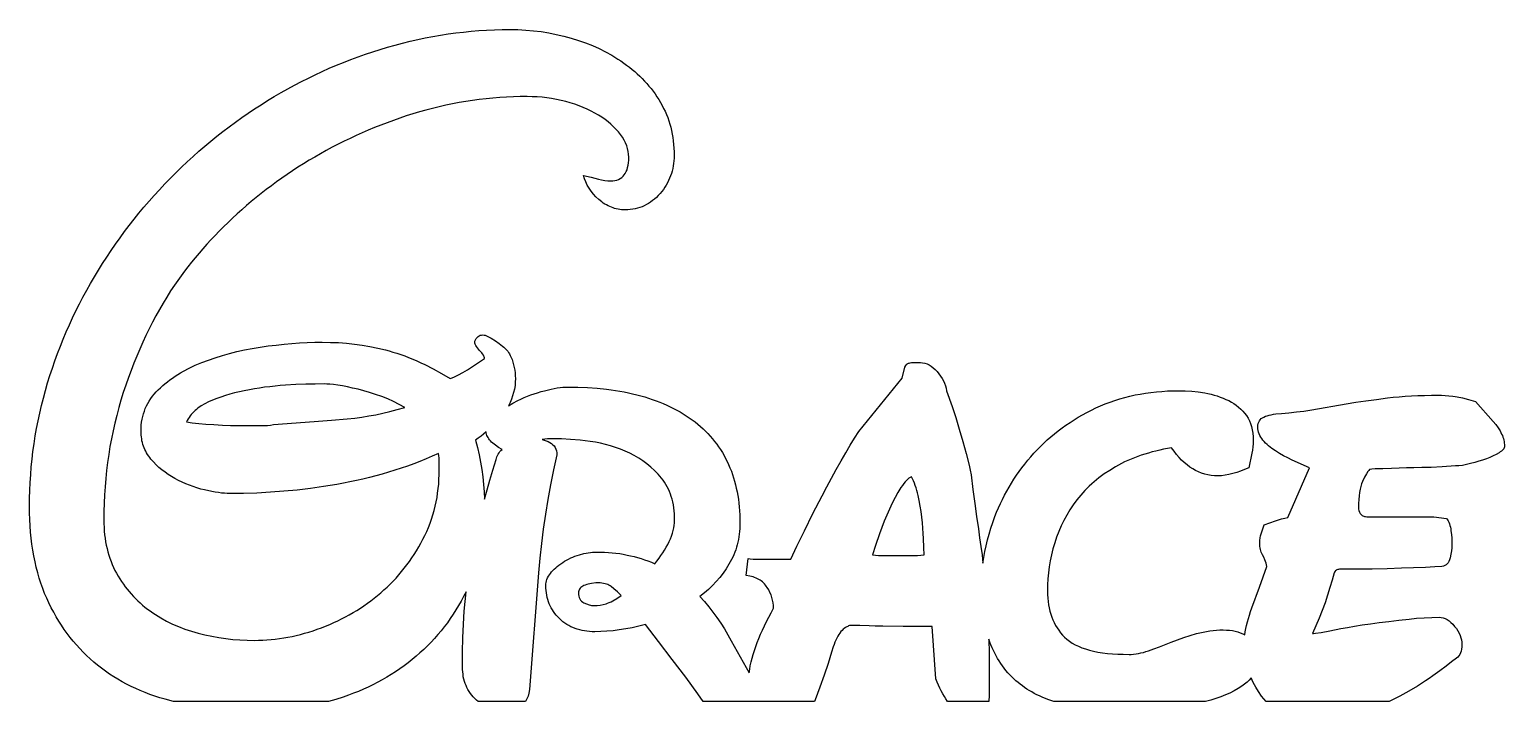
# Model space of a CAD drawing. Extents: x 33 to 176, y 24 to 89.
import ezdxf

# ---------------------------------------------------------------- set-up
doc = ezdxf.new("R2010")
doc.units = 0
doc.layers.add('CAMADA_1', color=18, linetype='CONTINUOUS')

msp = doc.modelspace()

# ---------------------------------------------------------------- linework, layer by layer
at = {"layer": 'CAMADA_1'}
for points in [[(46.97, 23.97), (46.17, 24.18), (45.67, 24.33), (45.18, 24.49), (44.7, 24.65), (44.23, 24.83), (43.77, 25.02), (43.32, 25.22), (42.88, 25.43), (42.44, 25.65), (42.01, 25.88), (41.6, 26.12), (41.19, 26.37), (40.79, 26.63), (40.39, 26.91), (40.01, 27.19), (39.63, 27.48), (39.27, 27.78), (38.91, 28.1), (38.56, 28.42), (38.22, 28.75), (37.89, 29.09), (37.57, 29.45), (37.26, 29.81), (36.96, 30.18), (36.67, 30.56), (36.39, 30.95), (36.12, 31.36), (35.86, 31.77), (35.61, 32.19), (35.37, 32.62), (35.13, 33.06), (34.91, 33.52), (34.7, 33.98), (34.49, 34.45), (34.31, 34.93), (34.13, 35.43), (33.97, 35.94), (33.82, 36.45), (33.68, 36.98), (33.56, 37.52), (33.44, 38.08), (33.35, 38.64), (33.26, 39.21), (33.19, 39.8), (33.13, 40.4), (33.09, 41.01), (33.05, 41.62), (33.03, 42.26), (33.03, 42.9), (33.03, 43.67), (33.05, 44.43), (33.09, 45.19), (33.14, 45.95), (33.2, 46.71), (33.27, 47.46), (33.36, 48.21), (33.47, 48.96), (33.58, 49.71), (33.71, 50.45), (33.86, 51.19), (34.02, 51.93), (34.19, 52.66), (34.37, 53.39), (34.57, 54.12), (34.78, 54.85), (35.01, 55.57), (35.25, 56.29), (35.49, 57), (35.75, 57.71), (36.02, 58.41), (36.3, 59.11), (36.59, 59.8), (36.89, 60.49), (37.21, 61.17), (37.53, 61.84), (37.87, 62.51), (38.21, 63.18), (38.57, 63.84), (38.94, 64.5), (39.32, 65.15), (39.71, 65.79), (40.11, 66.43), (40.52, 67.06), (40.93, 67.69), (41.36, 68.31), (41.8, 68.92), (42.25, 69.53), (42.7, 70.13), (43.17, 70.72), (43.64, 71.31), (44.12, 71.89), (44.62, 72.47), (45.12, 73.03), (45.63, 73.59), (46.15, 74.15), (46.68, 74.7), (47.22, 75.24), (47.77, 75.77), (48.32, 76.3), (48.88, 76.81), (49.45, 77.32), (50.02, 77.81), (50.6, 78.3), (51.19, 78.77), (51.78, 79.24), (52.38, 79.69), (52.98, 80.14), (53.6, 80.58), (54.21, 81.01), (54.84, 81.42), (55.47, 81.83), (56.11, 82.23), (56.75, 82.62), (57.41, 83), (58.06, 83.37), (58.72, 83.73), (59.39, 84.07), (60.06, 84.41), (60.73, 84.74), (61.41, 85.05), (62.09, 85.36), (62.78, 85.65), (63.48, 85.93), (64.18, 86.21), (64.88, 86.47), (65.59, 86.72), (66.3, 86.96), (67.02, 87.19), (67.74, 87.41), (68.47, 87.62), (69.19, 87.81), (69.92, 87.99), (70.66, 88.16), (71.39, 88.31), (72.13, 88.46), (72.87, 88.58), (73.61, 88.7), (74.35, 88.8), (75.09, 88.88), (75.84, 88.96), (76.59, 89.02), (77.34, 89.06), (78.09, 89.1), (78.85, 89.12), (79.6, 89.12), (80.37, 89.11), (81.13, 89.07), (81.88, 89.01), (82.63, 88.92), (83.36, 88.8), (84.09, 88.65), (84.82, 88.49), (85.54, 88.29), (86.24, 88.07), (86.93, 87.83), (87.59, 87.56), (88.24, 87.27), (88.87, 86.95), (89.47, 86.62), (90.06, 86.26), (90.35, 86.07), (90.63, 85.87), (90.91, 85.67), (91.18, 85.47), (91.44, 85.26), (91.7, 85.04), (91.94, 84.82), (92.18, 84.59), (92.42, 84.36), (92.64, 84.13), (92.86, 83.88), (93.07, 83.64), (93.28, 83.39), (93.48, 83.13), (93.67, 82.87), (93.85, 82.6), (94.02, 82.33), (94.19, 82.05), (94.35, 81.77), (94.5, 81.48), (94.64, 81.19), (94.77, 80.89), (94.89, 80.59), (95, 80.28), (95.09, 79.96), (95.18, 79.64), (95.26, 79.32), (95.33, 78.99), (95.38, 78.66), (95.43, 78.32), (95.46, 77.97), (95.49, 77.62), (95.51, 77.27), (95.51, 76.91), (95.51, 76.65), (95.49, 76.39), (95.46, 76.14), (95.43, 75.89), (95.38, 75.64), (95.32, 75.4), (95.25, 75.16), (95.17, 74.93), (95.08, 74.7), (94.98, 74.48), (94.87, 74.26), (94.74, 74.04), (94.61, 73.83), (94.47, 73.62), (94.31, 73.42), (94.15, 73.22), (93.98, 73.03), (93.8, 72.85), (93.61, 72.68), (93.43, 72.53), (93.23, 72.38), (93.03, 72.25), (92.83, 72.14), (92.62, 72.03), (92.41, 71.94), (92.19, 71.86), (91.96, 71.79), (91.73, 71.73), (91.5, 71.69), (91.26, 71.66), (91.02, 71.64), (90.77, 71.64), (90.59, 71.64), (90.42, 71.65), (90.25, 71.67), (90.08, 71.7), (89.91, 71.73), (89.75, 71.78), (89.59, 71.83), (89.43, 71.89), (89.27, 71.96), (89.11, 72.03), (88.96, 72.11), (88.8, 72.2), (88.65, 72.3), (88.51, 72.41), (88.22, 72.65), (87.94, 72.9), (87.69, 73.17), (87.47, 73.45), (87.27, 73.73), (87.1, 74.03), (86.95, 74.34), (86.82, 74.65), (86.72, 74.98), (87.48, 74.8), (88.17, 74.62), (88.49, 74.55), (88.8, 74.49), (89.09, 74.46), (89.36, 74.45), (89.57, 74.46), (89.77, 74.48), (89.96, 74.53), (90.13, 74.59), (90.29, 74.67), (90.43, 74.77), (90.56, 74.89), (90.68, 75.02), (90.78, 75.17), (90.87, 75.34), (90.95, 75.53), (91.01, 75.73), (91.06, 75.96), (91.09, 76.2), (91.11, 76.46), (91.12, 76.73), (91.1, 77.02), (91.07, 77.3), (91.01, 77.58), (90.92, 77.85), (90.81, 78.13), (90.67, 78.4), (90.51, 78.67), (90.33, 78.93), (90.12, 79.19), (89.89, 79.44), (89.65, 79.69), (89.39, 79.93), (89.11, 80.16), (88.82, 80.39), (88.5, 80.61), (88.17, 80.82), (87.83, 81.02), (87.46, 81.22), (87.09, 81.4), (86.7, 81.57), (86.3, 81.73), (85.88, 81.87), (85.45, 82.01), (85.01, 82.14), (84.56, 82.25), (84.1, 82.35), (83.64, 82.43), (83.17, 82.5), (82.71, 82.55), (82.23, 82.59), (81.76, 82.61), (81.27, 82.62), (80.6, 82.62), (79.94, 82.6), (79.27, 82.57), (78.61, 82.53), (77.95, 82.48), (77.29, 82.41), (76.63, 82.34), (75.98, 82.25), (75.33, 82.15), (74.68, 82.04), (74.03, 81.92), (73.38, 81.78), (72.74, 81.64), (72.09, 81.48), (71.45, 81.31), (70.82, 81.13), (70.18, 80.94), (69.55, 80.74), (68.93, 80.53), (68.31, 80.31), (67.69, 80.09), (67.08, 79.86), (66.47, 79.62), (65.87, 79.37), (65.28, 79.11), (64.68, 78.85), (64.1, 78.57), (63.52, 78.29), (62.94, 78), (62.37, 77.71), (61.8, 77.4), (61.24, 77.08), (60.68, 76.76), (60.13, 76.44), (59.59, 76.1), (59.05, 75.76), (58.52, 75.42), (58, 75.07), (57.48, 74.71), (56.97, 74.35), (56.47, 73.98), (55.98, 73.61), (55.49, 73.23), (55.01, 72.84), (54.53, 72.45), (54.07, 72.05), (53.61, 71.65), (53.15, 71.24), (52.71, 70.83), (52.27, 70.41), (51.84, 69.99), (51.42, 69.57), (51.01, 69.15), (50.61, 68.73), (50.22, 68.3), (49.83, 67.87), (49.46, 67.44), (49.09, 67), (48.74, 66.56), (48.39, 66.12), (48.05, 65.68), (47.72, 65.24), (47.4, 64.79), (47.09, 64.34), (46.71, 63.77), (46.34, 63.18), (45.98, 62.58), (45.62, 61.98), (45.28, 61.36), (44.95, 60.74), (44.62, 60.1), (44.31, 59.45), (44, 58.8), (43.71, 58.13), (43.42, 57.46), (43.14, 56.77), (42.87, 56.07), (42.61, 55.37), (42.36, 54.65), (42.12, 53.93), (41.89, 53.19), (41.68, 52.46), (41.48, 51.71), (41.3, 50.96), (41.13, 50.21), (40.97, 49.45), (40.83, 48.69), (40.71, 47.92), (40.59, 47.14), (40.5, 46.37), (40.42, 45.58), (40.35, 44.79), (40.3, 44), (40.26, 43.2), (40.24, 42.39), (40.23, 41.58), (40.24, 41.21), (40.25, 40.85), (40.28, 40.49), (40.31, 40.14), (40.35, 39.79), (40.41, 39.45), (40.47, 39.12), (40.54, 38.79), (40.62, 38.47), (40.71, 38.15), (40.81, 37.85), (40.93, 37.54), (41.05, 37.25), (41.18, 36.96), (41.31, 36.67), (41.46, 36.4), (41.62, 36.12), (41.78, 35.86), (41.95, 35.6), (42.13, 35.34), (42.31, 35.1), (42.5, 34.85), (42.69, 34.62), (42.89, 34.39), (43.1, 34.16), (43.31, 33.94), (43.53, 33.73), (43.75, 33.52), (43.98, 33.32), (44.22, 33.12), (44.47, 32.93), (44.72, 32.75), (44.97, 32.57), (45.23, 32.4), (45.76, 32.07), (46.32, 31.77), (46.89, 31.48), (47.48, 31.23), (48.09, 30.99), (48.72, 30.78), (49.37, 30.6), (50.03, 30.43), (50.7, 30.29), (51.37, 30.17), (52.05, 30.07), (52.74, 29.99), (53.43, 29.94), (54.12, 29.9), (54.82, 29.89), (55.23, 29.9), (55.63, 29.91), (56.04, 29.94), (56.45, 29.97), (56.85, 30.01), (57.26, 30.07), (57.67, 30.13), (58.07, 30.2), (58.48, 30.28), (58.89, 30.37), (59.29, 30.47), (59.7, 30.58), (60.11, 30.7), (60.51, 30.83), (60.92, 30.97), (61.32, 31.12), (61.73, 31.28), (62.13, 31.44), (62.52, 31.62), (62.9, 31.8), (63.28, 31.98), (63.66, 32.17), (64.03, 32.38), (64.39, 32.58), (64.75, 32.8), (65.1, 33.02), (65.44, 33.25), (65.78, 33.49), (66.12, 33.73), (66.44, 33.98), (66.77, 34.24), (67.08, 34.51), (67.39, 34.78), (67.69, 35.06), (67.99, 35.34), (68.28, 35.64), (68.56, 35.94), (68.83, 36.24), (69.1, 36.56), (69.36, 36.88), (69.61, 37.21), (69.85, 37.54), (70.09, 37.88), (70.32, 38.23), (70.54, 38.58), (70.76, 38.95), (70.97, 39.32), (71.17, 39.69), (71.36, 40.07), (71.54, 40.46), (71.71, 40.85), (71.86, 41.25), (72, 41.65), (72.13, 42.06), (72.25, 42.47), (72.35, 42.89), (72.45, 43.31), (72.53, 43.74), (72.59, 44.17), (72.65, 44.61), (72.69, 45.05), (72.72, 45.5), (72.74, 45.96), (72.75, 46.41), (72.75, 47.2), (72.74, 47.39), (72.73, 47.58), (72.7, 47.78), (72.66, 48), (72.07, 47.74), (71.47, 47.49), (70.87, 47.25), (70.27, 47.02), (69.66, 46.8), (69.05, 46.59), (68.44, 46.39), (67.83, 46.19), (67.21, 46.01), (66.59, 45.84), (65.97, 45.68), (65.35, 45.52), (64.72, 45.38), (64.09, 45.25), (63.45, 45.12), (62.82, 45.01), (61.54, 44.8), (60.26, 44.62), (58.97, 44.47), (57.68, 44.35), (56.38, 44.25), (55.07, 44.18), (53.76, 44.14), (52.45, 44.13), (52.2, 44.13), (51.93, 44.15), (51.65, 44.18), (51.35, 44.22), (51.03, 44.27), (50.7, 44.33), (49.99, 44.48), (49.62, 44.57), (49.25, 44.68), (48.89, 44.8), (48.53, 44.93), (48.17, 45.07), (47.82, 45.23), (47.47, 45.4), (47.13, 45.58), (46.8, 45.77), (46.48, 45.98), (46.17, 46.19), (45.87, 46.42), (45.58, 46.67), (45.31, 46.92), (45.05, 47.19), (44.8, 47.47), (44.69, 47.61), (44.58, 47.76), (44.47, 47.91), (44.38, 48.07), (44.29, 48.23), (44.21, 48.39), (44.14, 48.55), (44.08, 48.72), (44.02, 48.89), (43.97, 49.07), (43.93, 49.25), (43.9, 49.43), (43.87, 49.62), (43.85, 49.8), (43.84, 50), (43.84, 50.19), (43.84, 50.49), (43.86, 50.77), (43.89, 51.06), (43.94, 51.33), (44, 51.6), (44.07, 51.87), (44.16, 52.13), (44.25, 52.38), (44.36, 52.63), (44.49, 52.87), (44.63, 53.1), (44.78, 53.33), (44.94, 53.56), (45.11, 53.77), (45.3, 53.99), (45.51, 54.19), (45.72, 54.39), (45.94, 54.59), (46.16, 54.78), (46.4, 54.97), (46.64, 55.15), (46.88, 55.32), (47.14, 55.5), (47.4, 55.66), (47.66, 55.83), (47.94, 55.98), (48.5, 56.28), (49.1, 56.57), (49.72, 56.83), (50.37, 57.07), (51.03, 57.3), (51.72, 57.51), (52.42, 57.71), (53.13, 57.89), (53.87, 58.05), (54.62, 58.19), (55.39, 58.32), (56.17, 58.44), (56.94, 58.53), (57.7, 58.62), (58.46, 58.68), (59.21, 58.74), (59.95, 58.78), (60.68, 58.8), (61.41, 58.81), (62.2, 58.79), (62.98, 58.76), (63.75, 58.7), (64.52, 58.62), (65.28, 58.51), (66.03, 58.39), (66.78, 58.23), (67.52, 58.06), (67.89, 57.96), (68.26, 57.85), (68.64, 57.73), (69.02, 57.61), (69.4, 57.47), (69.78, 57.32), (70.17, 57.16), (70.56, 56.99), (70.96, 56.81), (71.36, 56.63), (72.16, 56.22), (72.98, 55.78), (73.8, 55.29), (74, 55.36), (74.21, 55.44), (74.41, 55.53), (74.62, 55.63), (75.04, 55.86), (75.47, 56.12), (77.14, 57.22), (77.14, 57.29), (77.11, 57.37), (77.08, 57.46), (77.02, 57.55), (76.95, 57.66), (76.87, 57.77), (76.66, 58.01), (76.55, 58.14), (76.45, 58.27), (76.37, 58.39), (76.3, 58.5), (76.24, 58.6), (76.21, 58.71), (76.18, 58.8), (76.18, 58.89), (76.25, 59.04), (76.33, 59.16), (76.41, 59.27), (76.51, 59.35), (76.61, 59.42), (76.72, 59.47), (76.84, 59.5), (76.97, 59.51), (77.09, 59.5), (77.19, 59.49), (77.26, 59.46), (77.32, 59.42), (77.78, 59.18), (78.19, 58.93), (78.56, 58.68), (78.73, 58.56), (78.88, 58.43), (79.02, 58.31), (79.15, 58.18), (79.27, 58.05), (79.38, 57.92), (79.47, 57.79), (79.56, 57.66), (79.63, 57.53), (79.69, 57.4), (79.8, 57.14), (79.88, 56.87), (79.96, 56.61), (80.02, 56.34), (80.07, 56.08), (80.1, 55.82), (80.12, 55.55), (80.13, 55.29), (80.12, 54.94), (80.09, 54.59), (80.04, 54.25), (79.96, 53.92), (79.86, 53.59), (79.75, 53.27), (79.61, 52.95), (79.45, 52.64), (79.89, 52.89), (80.36, 53.14), (80.67, 53.29), (80.98, 53.43), (81.3, 53.56), (81.62, 53.69), (81.95, 53.8), (82.28, 53.91), (82.61, 54.01), (82.95, 54.1), (83.6, 54.26), (83.9, 54.32), (84.19, 54.37), (84.46, 54.41), (84.72, 54.43), (84.96, 54.45), (85.19, 54.45), (86.18, 54.44), (87.13, 54.4), (88.06, 54.34), (88.96, 54.24), (89.4, 54.19), (89.83, 54.12), (90.26, 54.05), (90.68, 53.98), (91.09, 53.9), (91.49, 53.81), (91.89, 53.71), (92.28, 53.61), (92.66, 53.5), (93.03, 53.38), (93.4, 53.26), (93.76, 53.13), (94.12, 53), (94.46, 52.86), (94.8, 52.71), (95.14, 52.55), (95.46, 52.39), (95.78, 52.22), (96.09, 52.05), (96.39, 51.86), (96.69, 51.68), (96.98, 51.48), (97.26, 51.28), (97.54, 51.07), (97.81, 50.86), (98.07, 50.64), (98.32, 50.41), (98.56, 50.18), (98.79, 49.94), (99.02, 49.7), (99.23, 49.45), (99.44, 49.19), (99.64, 48.93), (99.83, 48.66), (100.02, 48.39), (100.19, 48.11), (100.36, 47.82), (100.51, 47.53), (100.66, 47.23), (100.8, 46.93), (100.93, 46.62), (101.06, 46.31), (101.17, 45.98), (101.28, 45.66), (101.38, 45.32), (101.46, 44.99), (101.54, 44.64), (101.62, 44.29), (101.68, 43.93), (101.74, 43.57), (101.78, 43.2), (101.82, 42.83), (101.85, 42.45), (101.87, 42.06), (101.88, 41.67), (101.89, 41.27), (101.88, 41), (101.87, 40.73), (101.85, 40.46), (101.82, 40.2), (101.79, 39.94), (101.74, 39.68), (101.69, 39.43), (101.63, 39.17), (101.56, 38.93), (101.48, 38.68), (101.39, 38.44), (101.3, 38.2), (101.19, 37.96), (101.08, 37.73), (100.96, 37.5), (100.83, 37.27), (100.56, 36.83), (100.26, 36.4), (99.94, 35.99), (99.6, 35.59), (99.24, 35.21), (98.86, 34.84), (98.45, 34.49), (98.02, 34.15), (98.45, 33.66), (98.87, 33.16), (99.27, 32.64), (99.66, 32.11), (100.03, 31.57), (100.39, 31.01), (100.73, 30.43), (101.05, 29.85), (101.9, 28.3), (102.78, 26.74), (102.84, 27.09), (102.9, 27.44), (102.98, 27.8), (103.08, 28.16), (103.18, 28.53), (103.3, 28.91), (103.43, 29.29), (103.57, 29.68), (103.72, 30.07), (103.89, 30.48), (104.07, 30.88), (104.26, 31.3), (104.46, 31.72), (104.68, 32.14), (104.91, 32.57), (105.15, 33.01), (105.14, 33.27), (105.11, 33.53), (105.06, 33.79), (104.99, 34.04), (104.91, 34.3), (104.8, 34.54), (104.68, 34.79), (104.53, 35.03), (104.45, 35.15), (104.37, 35.26), (104.27, 35.37), (104.18, 35.47), (104.07, 35.56), (103.96, 35.65), (103.84, 35.73), (103.72, 35.8), (103.59, 35.87), (103.46, 35.93), (103.31, 35.99), (103.17, 36.04), (103.01, 36.08), (102.85, 36.12), (102.51, 36.18), (102.69, 37.84), (102.9, 37.81), (103.17, 37.78), (103.51, 37.76), (103.92, 37.76), (106.82, 37.76), (107.41, 39.02), (108.14, 40.53), (108.96, 42.18), (109.85, 43.91), (110.31, 44.78), (110.77, 45.63), (111.23, 46.47), (111.7, 47.29), (112.15, 48.08), (112.59, 48.82), (113.01, 49.51), (113.41, 50.15), (117.63, 55.33), (117.89, 56.39), (117.98, 56.54), (118.08, 56.66), (118.13, 56.71), (118.18, 56.74), (118.23, 56.77), (118.29, 56.78), (118.41, 56.8), (118.54, 56.82), (118.86, 56.83), (119.39, 56.83), (119.6, 56.81), (119.82, 56.77), (120.03, 56.7), (120.23, 56.61), (120.43, 56.48), (120.63, 56.33), (120.82, 56.15), (121.01, 55.95), (121.19, 55.73), (121.35, 55.5), (121.49, 55.28), (121.62, 55.05), (121.72, 54.82), (121.81, 54.58), (121.88, 54.34), (121.93, 54.1), (122.46, 52.57), (122.81, 51.51), (123.16, 50.37), (123.5, 49.18), (123.82, 48), (124.1, 46.89), (124.21, 46.39), (124.31, 45.93), (124.48, 44.52), (124.66, 43.17), (124.83, 41.9), (125.01, 40.7), (125.13, 39.85), (125.25, 39.01), (125.36, 38.19), (125.45, 37.37), (125.53, 37.94), (125.63, 38.51), (125.75, 39.07), (125.88, 39.64), (126.04, 40.2), (126.21, 40.77), (126.4, 41.33), (126.6, 41.89), (126.77, 42.31), (126.95, 42.73), (127.14, 43.15), (127.34, 43.56), (127.54, 43.96), (127.75, 44.36), (127.98, 44.75), (128.21, 45.14), (128.45, 45.52), (128.7, 45.9), (128.96, 46.27), (129.22, 46.63), (129.5, 46.99), (129.79, 47.35), (130.08, 47.7), (130.38, 48.04), (130.7, 48.38), (131.02, 48.7), (131.35, 49.02), (131.68, 49.34), (132.03, 49.64), (132.38, 49.93), (132.75, 50.22), (133.12, 50.5), (133.5, 50.77), (133.89, 51.03), (134.29, 51.29), (134.69, 51.53), (135.11, 51.77), (135.53, 52), (135.96, 52.22), (136.4, 52.43), (136.85, 52.64), (137.31, 52.82), (137.77, 53), (138.24, 53.16), (138.72, 53.31), (139.2, 53.45), (139.69, 53.57), (140.19, 53.69), (140.7, 53.78), (141.21, 53.87), (141.73, 53.94), (142.26, 54), (142.8, 54.04), (143.34, 54.08), (143.89, 54.1), (144.44, 54.1), (145.06, 54.09), (145.69, 54.05), (146.32, 53.98), (146.95, 53.88), (147.26, 53.82), (147.57, 53.75), (147.87, 53.68), (148.17, 53.59), (148.46, 53.49), (148.74, 53.38), (149.01, 53.26), (149.28, 53.14), (149.54, 53), (149.78, 52.85), (150.01, 52.69), (150.23, 52.51), (150.44, 52.32), (150.64, 52.12), (150.82, 51.91), (150.99, 51.69), (151.15, 51.45), (151.28, 51.19), (151.39, 50.91), (151.49, 50.62), (151.56, 50.31), (151.61, 49.98), (151.64, 49.63), (151.65, 49.27), (151.64, 48.96), (151.62, 48.65), (151.58, 48.35), (151.52, 48.04), (151.21, 46.63), (150.82, 46.47), (150.43, 46.31), (150.05, 46.18), (149.67, 46.06), (149.3, 45.97), (148.94, 45.9), (148.58, 45.86), (148.22, 45.84), (147.9, 45.85), (147.58, 45.88), (147.26, 45.94), (146.96, 46.01), (146.65, 46.11), (146.36, 46.23), (146.07, 46.36), (145.79, 46.52), (145.51, 46.7), (145.24, 46.91), (144.97, 47.13), (144.71, 47.37), (144.46, 47.64), (144.22, 47.93), (143.98, 48.24), (143.74, 48.57), (142.96, 48.42), (142.59, 48.34), (142.21, 48.25), (141.85, 48.16), (141.49, 48.06), (141.14, 47.95), (140.8, 47.84), (140.46, 47.72), (140.13, 47.6), (139.81, 47.47), (139.49, 47.33), (139.18, 47.19), (138.88, 47.04), (138.58, 46.88), (138.29, 46.72), (137.74, 46.38), (137.2, 46.03), (136.7, 45.65), (136.45, 45.46), (136.22, 45.26), (135.99, 45.06), (135.76, 44.85), (135.55, 44.64), (135.34, 44.42), (135.13, 44.2), (134.93, 43.98), (134.74, 43.75), (134.56, 43.51), (134.21, 43.03), (133.88, 42.54), (133.58, 42.04), (133.29, 41.53), (133.04, 41), (132.8, 40.46), (132.59, 39.9), (132.41, 39.34), (132.24, 38.77), (132.1, 38.19), (131.98, 37.61), (131.88, 37.03), (131.8, 36.45), (131.75, 35.86), (131.71, 35.27), (131.7, 34.68), (131.71, 34.33), (131.73, 34), (131.76, 33.67), (131.81, 33.35), (131.87, 33.04), (131.94, 32.73), (132.02, 32.44), (132.12, 32.15), (132.23, 31.88), (132.35, 31.61), (132.49, 31.35), (132.64, 31.11), (132.8, 30.87), (132.98, 30.63), (133.17, 30.41), (133.37, 30.2), (133.59, 30), (133.83, 29.81), (134.1, 29.63), (134.39, 29.47), (134.7, 29.32), (135.03, 29.18), (135.39, 29.06), (135.77, 28.95), (136.17, 28.85), (136.59, 28.76), (137.04, 28.69), (137.51, 28.63), (138, 28.59), (138.51, 28.56), (139.05, 28.54), (139.61, 28.53), (139.83, 28.53), (140.06, 28.55), (140.29, 28.58), (140.52, 28.62), (140.76, 28.67), (141, 28.73), (141.25, 28.8), (141.5, 28.88), (142.02, 29.06), (142.56, 29.27), (143.7, 29.72), (144.3, 29.95), (144.91, 30.17), (145.53, 30.37), (146.16, 30.55), (146.48, 30.63), (146.8, 30.7), (147.12, 30.76), (147.44, 30.81), (147.77, 30.85), (148.09, 30.88), (148.42, 30.9), (148.75, 30.9), (149.06, 30.89), (149.36, 30.87), (149.64, 30.84), (149.91, 30.78), (150.16, 30.72), (150.4, 30.64), (150.63, 30.54), (150.84, 30.43), (150.88, 30.73), (150.94, 31.04), (151.01, 31.35), (151.09, 31.68), (151.18, 32.01), (151.29, 32.35), (151.4, 32.7), (151.53, 33.05), (152.27, 35.04), (152.98, 37.05), (152.89, 37.39), (152.78, 37.69), (152.67, 37.96), (152.54, 38.19), (152.48, 38.31), (152.43, 38.43), (152.38, 38.56), (152.35, 38.7), (152.32, 38.85), (152.3, 39), (152.28, 39.16), (152.28, 39.34), (152.29, 39.59), (152.31, 39.82), (152.35, 40.03), (152.41, 40.22), (152.55, 40.61), (152.72, 41.09), (153.26, 41.28), (153.82, 41.49), (154.11, 41.59), (154.4, 41.68), (154.7, 41.74), (155, 41.8), (157.11, 46.63), (155.44, 47.38), (155.01, 47.58), (154.6, 47.79), (154.2, 48.02), (153.82, 48.26), (153.46, 48.5), (153.14, 48.76), (152.99, 48.89), (152.85, 49.03), (152.71, 49.17), (152.59, 49.31), (152.47, 49.46), (152.38, 49.6), (152.29, 49.76), (152.22, 49.92), (152.17, 50.08), (152.13, 50.24), (152.11, 50.41), (152.1, 50.59), (152.11, 50.75), (152.14, 50.91), (152.18, 51.05), (152.25, 51.18), (152.33, 51.29), (152.43, 51.39), (152.54, 51.48), (152.68, 51.55), (152.83, 51.62), (153, 51.67), (153.18, 51.72), (153.39, 51.77), (153.61, 51.81), (153.85, 51.85), (154.39, 51.9), (155.1, 51.96), (155.83, 52.04), (156.57, 52.13), (157.33, 52.26), (160.67, 52.83), (161.6, 52.98), (162.57, 53.12), (163.6, 53.26), (164.67, 53.4), (165.23, 53.46), (165.8, 53.51), (166.39, 53.56), (167, 53.6), (167.62, 53.62), (168.26, 53.64), (168.92, 53.66), (169.59, 53.66), (169.91, 53.66), (170.25, 53.64), (170.61, 53.61), (171, 53.57), (171.21, 53.55), (171.43, 53.51), (171.94, 53.4), (172.53, 53.24), (173.2, 53.05), (174.91, 51.11), (175.17, 50.81), (175.39, 50.5), (175.58, 50.2), (175.73, 49.9), (175.8, 49.76), (175.85, 49.61), (175.9, 49.46), (175.94, 49.32), (175.97, 49.17), (175.99, 49.03), (176, 48.88), (176.01, 48.74), (176, 48.65), (175.97, 48.57), (175.93, 48.48), (175.88, 48.4), (175.8, 48.32), (175.71, 48.24), (175.6, 48.16), (175.48, 48.08), (175.21, 47.93), (174.91, 47.78), (174.59, 47.64), (174.25, 47.51), (173.89, 47.38), (173.51, 47.26), (173.12, 47.14), (172.71, 47.03), (172.31, 46.93), (171.93, 46.86), (171.58, 46.82), (171.26, 46.81), (169.97, 46.73), (168.89, 46.67), (167.99, 46.64), (167.22, 46.63), (166.52, 46.62), (165.81, 46.59), (165.07, 46.55), (164.23, 46.54), (163.82, 46.54), (163.46, 46.52), (163.16, 46.49), (162.91, 46.45), (162.85, 46.38), (162.77, 46.28), (162.62, 46.04), (162.44, 45.71), (162.25, 45.31), (162.16, 45.08), (162.08, 44.82), (162.01, 44.54), (161.96, 44.24), (161.91, 43.9), (161.88, 43.55), (161.86, 43.17), (161.86, 42.76), (161.87, 42.63), (161.9, 42.49), (161.96, 42.34), (162.03, 42.19), (162.08, 42.12), (162.14, 42.06), (162.2, 42.01), (162.28, 41.96), (162.36, 41.93), (162.45, 41.9), (162.54, 41.89), (162.65, 41.88), (169.15, 41.88), (170.38, 41.71), (170.47, 41.59), (170.54, 41.47), (170.61, 41.34), (170.67, 41.19), (170.72, 41.04), (170.76, 40.88), (170.8, 40.7), (170.82, 40.52), (170.86, 40.16), (170.89, 39.81), (170.91, 39.48), (170.91, 39.16), (170.9, 38.88), (170.87, 38.58), (170.81, 38.25), (170.73, 37.89), (170.68, 37.71), (170.62, 37.55), (170.54, 37.42), (170.45, 37.3), (170.34, 37.21), (170.22, 37.14), (170.09, 37.08), (169.94, 37.05), (169.24, 37.01), (168.35, 36.96), (166.03, 36.88), (164.65, 36.84), (163.19, 36.81), (161.64, 36.79), (160.01, 36.79), (159.93, 36.78), (159.85, 36.77), (159.77, 36.74), (159.71, 36.7), (159.64, 36.65), (159.58, 36.59), (159.53, 36.52), (159.49, 36.44), (159.3, 35.73), (159.09, 35.01), (158.86, 34.28), (158.61, 33.54), (158.33, 32.79), (158.04, 32.04), (157.72, 31.3), (157.38, 30.55), (157.5, 30.56), (157.68, 30.58), (158.24, 30.67), (159.07, 30.82), (160.15, 31.03), (160.78, 31.15), (161.47, 31.27), (162.21, 31.39), (163.01, 31.5), (163.87, 31.62), (164.78, 31.73), (165.75, 31.84), (166.78, 31.95), (167.49, 32.03), (168.23, 32.09), (168.97, 32.12), (169.68, 32.13), (169.88, 32.12), (170.07, 32.08), (170.26, 32.01), (170.45, 31.91), (170.63, 31.79), (170.82, 31.64), (171, 31.46), (171.17, 31.25), (171.34, 31.03), (171.48, 30.81), (171.6, 30.59), (171.7, 30.37), (171.78, 30.15), (171.83, 29.93), (171.87, 29.71), (171.88, 29.49), (171.87, 29.26), (171.84, 29.05), (171.8, 28.86), (171.75, 28.68), (171.67, 28.53), (171.58, 28.39), (171.47, 28.27), (171.35, 28.18), (170.88, 27.8), (170.34, 27.4), (169.74, 26.95), (169.07, 26.46), (168.71, 26.21), (168.34, 25.96), (167.95, 25.71), (167.56, 25.46), (166.73, 24.97), (165.86, 24.48), (165.35, 24.22), (164.83, 23.97), (152.89, 23.97), (152.67, 24.22), (152.46, 24.48), (152.16, 24.92), (151.89, 25.36), (151.77, 25.58), (151.65, 25.81), (151.54, 26.04), (151.44, 26.27), (151.26, 26.05), (151.05, 25.84), (150.81, 25.64), (150.55, 25.45), (150.18, 25.22), (149.79, 25), (149.38, 24.79), (148.95, 24.6), (148.5, 24.42), (148.03, 24.26), (147.54, 24.11), (147.02, 23.97), (132.31, 23.97), (131.74, 24.16), (131.2, 24.38), (130.93, 24.5), (130.68, 24.62), (130.43, 24.75), (130.18, 24.89), (129.94, 25.03), (129.71, 25.17), (129.49, 25.32), (129.27, 25.48), (129.05, 25.64), (128.85, 25.81), (128.64, 25.98), (128.45, 26.16), (128.25, 26.35), (128.05, 26.56), (127.86, 26.76), (127.68, 26.98), (127.51, 27.2), (127.34, 27.43), (127.18, 27.66), (127.02, 27.9), (126.87, 28.14), (126.73, 28.39), (126.6, 28.65), (126.47, 28.91), (126.35, 29.18), (126.23, 29.45), (126.12, 29.73), (126.02, 30.02), (126.05, 28.65), (126.06, 27.21), (126.05, 25.27), (126.04, 24.55), (126.02, 24), (126.02, 23.97), (122.02, 23.97), (121.86, 24.21), (121.71, 24.46), (121.56, 24.72), (121.41, 24.99), (121.27, 25.27), (121.14, 25.56), (121.01, 25.85), (120.88, 26.16), (120.53, 31.25), (117.72, 31.25), (115.75, 31.26), (115.01, 31.28), (114.42, 31.3), (113.53, 31.33), (112.88, 31.34), (112.68, 31.34), (112.53, 31.32), (112.42, 31.29), (112.38, 31.27), (112.35, 31.25), (112.24, 31.2), (112.12, 31.14), (112, 31.06), (111.89, 30.97), (111.79, 30.86), (111.68, 30.74), (111.58, 30.6), (111.48, 30.45), (111.38, 30.29), (111.28, 30.11), (111.19, 29.92), (111.1, 29.71), (111.02, 29.49), (110.93, 29.26), (110.77, 28.75), (110.61, 28.21), (110.44, 27.65), (110.07, 26.52), (109.65, 25.35), (109.19, 24.14), (109.13, 23.97), (98.33, 23.97), (97.8, 24.71), (96.64, 26.31), (95.34, 28.05), (94.01, 29.79), (92.75, 31.43), (92.1, 31.26), (91.45, 31.12), (90.82, 31), (90.2, 30.9), (89.59, 30.83), (88.99, 30.77), (88.4, 30.74), (87.83, 30.73), (87.57, 30.73), (87.31, 30.75), (87.06, 30.77), (86.82, 30.81), (86.59, 30.85), (86.36, 30.91), (86.13, 30.97), (85.92, 31.05), (85.71, 31.13), (85.5, 31.22), (85.3, 31.33), (85.11, 31.44), (84.92, 31.57), (84.74, 31.7), (84.57, 31.85), (84.4, 32), (84.24, 32.16), (84.09, 32.33), (83.95, 32.5), (83.82, 32.68), (83.71, 32.86), (83.6, 33.05), (83.5, 33.24), (83.41, 33.44), (83.33, 33.64), (83.27, 33.85), (83.21, 34.06), (83.16, 34.28), (83.13, 34.51), (83.1, 34.74), (83.09, 34.97), (83.08, 35.21), (83.09, 35.36), (83.11, 35.51), (83.14, 35.66), (83.19, 35.81), (83.25, 35.96), (83.33, 36.11), (83.42, 36.25), (83.52, 36.39), (83.64, 36.54), (83.76, 36.68), (83.89, 36.81), (84.04, 36.94), (84.19, 37.07), (84.35, 37.2), (84.53, 37.33), (84.71, 37.45), (84.9, 37.57), (85.09, 37.68), (85.29, 37.78), (85.49, 37.88), (85.69, 37.97), (85.9, 38.05), (86.12, 38.13), (86.33, 38.2), (86.77, 38.31), (86.98, 38.36), (87.19, 38.39), (87.4, 38.42), (87.6, 38.44), (87.8, 38.46), (88, 38.46), (88.39, 38.46), (88.76, 38.44), (89.14, 38.42), (89.51, 38.39), (89.87, 38.35), (90.24, 38.3), (90.59, 38.24), (90.95, 38.17), (91.3, 38.1), (91.64, 38.01), (91.98, 37.92), (92.32, 37.82), (92.65, 37.71), (92.98, 37.59), (93.31, 37.46), (93.63, 37.32), (93.84, 37.58), (94.05, 37.85), (94.24, 38.11), (94.42, 38.38), (94.59, 38.65), (94.75, 38.92), (94.9, 39.2), (95.03, 39.47), (95.16, 39.74), (95.26, 40.01), (95.36, 40.28), (95.43, 40.54), (95.49, 40.79), (95.53, 41.04), (95.55, 41.29), (95.56, 41.54), (95.56, 41.85), (95.54, 42.16), (95.52, 42.46), (95.48, 42.75), (95.44, 43.03), (95.38, 43.31), (95.32, 43.57), (95.24, 43.83), (95.16, 44.08), (95.06, 44.33), (94.96, 44.56), (94.84, 44.79), (94.72, 45.01), (94.59, 45.22), (94.44, 45.43), (94.29, 45.62), (93.96, 46), (93.62, 46.35), (93.26, 46.68), (92.88, 47), (92.49, 47.29), (92.08, 47.56), (91.65, 47.81), (91.21, 48.04), (90.76, 48.25), (90.3, 48.44), (89.83, 48.61), (89.35, 48.76), (88.87, 48.9), (88.39, 49.01), (87.89, 49.11), (87.39, 49.18), (86.41, 49.3), (85.48, 49.38), (84.6, 49.43), (84.19, 49.44), (83.79, 49.45), (83.52, 49.44), (83.25, 49.42), (82.99, 49.4), (82.73, 49.36), (82.93, 49.3), (83.12, 49.24), (83.31, 49.16), (83.48, 49.08), (83.63, 48.98), (83.77, 48.86), (83.88, 48.74), (83.97, 48.59), (84.04, 48.44), (84.1, 48.26), (84.13, 48.08), (84.14, 47.88), (83.82, 46.43), (83.53, 44.99), (83.27, 43.55), (83.04, 42.12), (82.83, 40.69), (82.65, 39.27), (82.5, 37.86), (82.38, 36.45), (81.5, 25.12), (81.44, 24.79), (81.35, 24.49), (81.25, 24.22), (81.18, 24.09), (81.12, 23.97), (76.52, 23.97), (76.36, 24.1), (76.19, 24.26), (76.04, 24.42), (75.9, 24.58), (75.76, 24.75), (75.64, 24.93), (75.53, 25.12), (75.43, 25.31), (75.34, 25.51), (75.26, 25.71), (75.19, 25.92), (75.13, 26.14), (75.08, 26.37), (75.05, 26.6), (75.02, 26.83), (75, 27.08), (75, 27.33), (75.01, 28.77), (75.04, 30.15), (75.1, 31.47), (75.17, 32.72), (75.25, 33.67), (75.35, 34.6), (75.34, 34.59), (75.11, 34.14), (74.87, 33.7), (74.62, 33.26), (74.36, 32.84), (74.1, 32.42), (73.82, 32.01), (73.53, 31.6), (73.23, 31.21), (72.93, 30.82), (72.61, 30.45), (72.28, 30.08), (71.95, 29.72), (71.6, 29.36), (71.25, 29.02), (70.88, 28.68), (70.51, 28.35), (70.13, 28.03), (69.73, 27.73), (69.34, 27.43), (68.93, 27.13), (68.51, 26.85), (68.09, 26.58), (67.66, 26.32), (67.22, 26.07), (66.78, 25.83), (66.32, 25.59), (65.86, 25.37), (65.39, 25.16), (64.91, 24.95), (64.43, 24.76), (63.94, 24.57), (63.43, 24.4), (62.72, 24.17), (62.01, 23.97)], [(48.23, 51.07), (48.79, 50.99), (49.43, 50.92), (50.13, 50.86), (50.91, 50.81), (51.72, 50.77), (52.5, 50.74), (53.28, 50.73), (54.03, 50.72), (55.48, 50.72), (55.8, 50.73), (56.11, 50.74), (56.4, 50.77), (56.67, 50.81), (60.62, 51.12), (62.3, 51.25), (63.83, 51.38), (64.55, 51.45), (65.25, 51.54), (65.93, 51.65), (66.6, 51.77), (67.27, 51.92), (67.96, 52.08), (68.67, 52.27), (69.41, 52.48), (68.87, 52.77), (68.32, 53.05), (67.75, 53.3), (67.17, 53.53), (66.58, 53.74), (66, 53.93), (65.44, 54.09), (64.88, 54.24), (64.35, 54.36), (63.84, 54.47), (63.36, 54.56), (62.91, 54.63), (62.49, 54.69), (62.14, 54.73), (61.84, 54.75), (61.59, 54.76), (60.73, 54.75), (59.82, 54.73), (58.86, 54.69), (57.85, 54.63), (57.34, 54.59), (56.83, 54.55), (56.32, 54.49), (55.82, 54.43), (55.32, 54.36), (54.83, 54.28), (54.34, 54.2), (53.85, 54.1), (53.38, 54), (52.91, 53.89), (52.46, 53.76), (52.02, 53.63), (51.59, 53.49), (51.18, 53.34), (50.77, 53.18), (50.38, 53.01), (50.01, 52.82), (49.67, 52.62), (49.36, 52.4), (49.21, 52.29), (49.08, 52.17), (48.95, 52.05), (48.82, 51.92), (48.7, 51.79), (48.6, 51.65), (48.49, 51.51), (48.4, 51.37), (48.31, 51.22)], [(77.13, 43.57), (77.38, 44.49), (77.65, 45.44), (77.94, 46.41), (78.25, 47.42), (78.29, 47.56), (78.34, 47.7), (78.4, 47.83), (78.47, 47.96), (78.55, 48.08), (78.63, 48.2), (78.73, 48.31), (78.83, 48.41), (78.49, 48.61), (78.19, 48.81), (77.93, 49.02), (77.82, 49.12), (77.72, 49.23), (77.63, 49.33), (77.55, 49.44), (77.48, 49.55), (77.42, 49.66), (77.37, 49.77), (77.33, 49.88), (77.31, 50), (77.29, 50.11), (77.05, 49.9), (76.8, 49.7), (76.53, 49.51), (76.26, 49.31), (76.45, 48.6), (76.61, 47.89), (76.75, 47.18), (76.86, 46.46), (76.96, 45.74), (77.04, 45.02), (77.09, 44.3)], [(114.73, 38.2), (115.04, 38.16), (115.34, 38.13), (115.65, 38.11), (115.96, 38.11), (118.42, 38.11), (118.76, 38.11), (119.1, 38.13), (119.42, 38.16), (119.74, 38.2), (119.73, 38.9), (119.69, 39.78), (119.67, 40.27), (119.63, 40.78), (119.58, 41.3), (119.52, 41.84), (119.45, 42.39), (119.36, 42.92), (119.27, 43.44), (119.17, 43.95), (119.11, 44.2), (119.04, 44.44), (118.97, 44.68), (118.89, 44.91), (118.81, 45.13), (118.71, 45.35), (118.61, 45.55), (118.51, 45.75), (118.39, 45.7), (118.28, 45.62), (118.16, 45.52), (118.03, 45.4), (117.91, 45.26), (117.77, 45.1), (117.64, 44.91), (117.5, 44.7), (117.21, 44.24), (116.94, 43.74), (116.66, 43.21), (116.4, 42.63), (116.14, 42.04), (115.89, 41.44), (115.66, 40.83), (115.43, 40.22), (115.04, 39.1)], [(87.74, 33.28), (88.04, 33.29), (88.34, 33.32), (88.64, 33.37), (88.93, 33.45), (89.07, 33.5), (89.23, 33.57), (89.4, 33.64), (89.57, 33.74), (89.96, 33.96), (90.38, 34.24), (90.01, 34.6), (89.68, 34.89), (89.41, 35.11), (89.3, 35.19), (89.19, 35.25), (89.08, 35.3), (88.96, 35.35), (88.83, 35.39), (88.67, 35.42), (88.51, 35.44), (88.33, 35.46), (87.92, 35.47), (87.52, 35.42), (87.19, 35.35), (87.04, 35.3), (86.9, 35.25), (86.77, 35.2), (86.66, 35.14), (86.57, 35.08), (86.48, 35.01), (86.41, 34.94), (86.35, 34.86), (86.3, 34.78), (86.27, 34.69), (86.25, 34.6), (86.25, 34.51), (86.25, 34.34), (86.28, 34.18), (86.32, 34.04), (86.38, 33.91), (86.45, 33.8), (86.54, 33.7), (86.65, 33.61), (86.77, 33.54), (87.03, 33.42), (87.28, 33.34), (87.4, 33.31), (87.51, 33.29), (87.63, 33.28)]]:
    msp.add_lwpolyline(points, close=True, dxfattribs=at)

doc.saveas('drawing.dxf')
